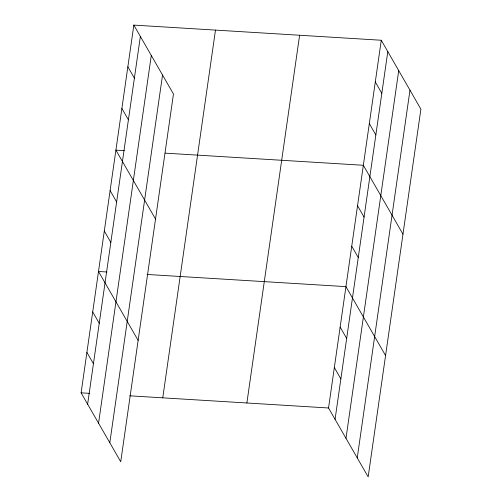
<?xml version="1.0" encoding="UTF-8"?>
<svg xmlns="http://www.w3.org/2000/svg" width="502" height="502" viewBox="0 0 502 502"><rect width="100%" height="100%" fill="white"/><g stroke="black" fill="none" stroke-linecap="round" stroke-linejoin="round"><path stroke-width="0.75" d="M133.833 25.1L173.46 94.012L120.731 461.752L81.104 392.834L133.833 25.1L381.269 40.248L420.896 109.166L368.167 476.9L328.54 407.988L381.269 40.248M87.637 404.192L140.365 36.458M98.555 423.186L151.284 55.452M109.812 442.758L162.541 75.024M162.761 397.835L215.483 30.101M246.884 402.987L299.612 35.253M335.066 419.339L387.795 51.606M345.991 438.334L398.72 70.6M357.242 457.906L409.971 90.172M124.377 150.65L115.906 150.129L155.532 219.048M165.208 153.148L363.341 165.277L402.968 234.196M106.976 272.002L98.505 271.482L138.132 340.4M147.036 274.456L345.941 286.629L385.567 355.548M81.104 392.834L89.582 393.355M129.635 395.808L328.54 407.988M375.289 81.926L381.821 93.284M369.315 123.605L375.847 134.963M357.537 205.732L364.069 217.09M351.739 246.181L358.271 257.539M340.136 327.084L346.669 338.442M334.338 367.533L340.871 378.891M127.859 66.779L134.385 78.136M121.879 108.451L128.412 119.809M110.107 190.578L116.633 201.936M104.303 231.033L110.835 242.391M92.707 311.93L99.239 323.288M86.902 352.385L93.435 363.743"/></g></svg>
